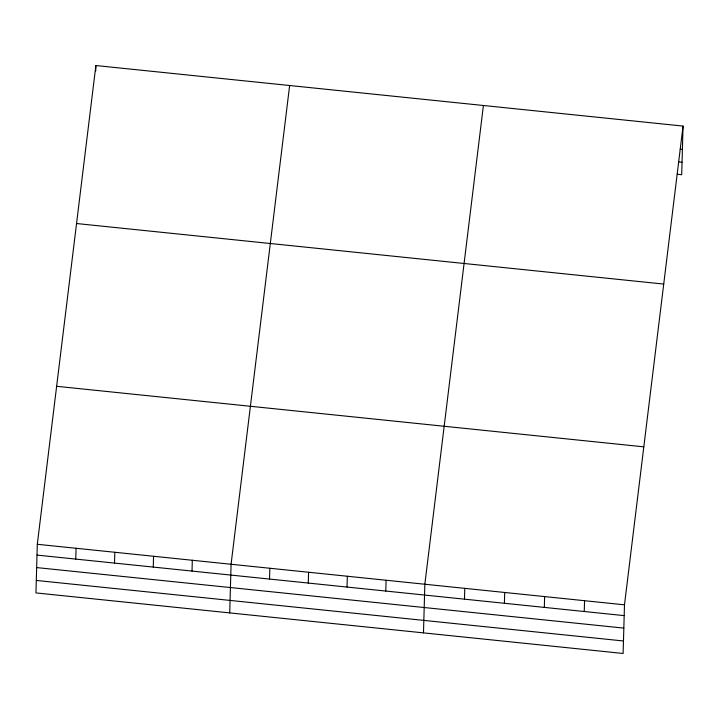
<?xml version="1.0" encoding="UTF-8"?>
<svg xmlns="http://www.w3.org/2000/svg" width="719" height="719" viewBox="0 0 719 719"><rect width="100%" height="100%" fill="white"/><g stroke="black" fill="none" stroke-linecap="round" stroke-linejoin="round"><path stroke-width="1.08" d="M37.307 544.283L35.95 592.923L623.121 653.463L624.487 604.823L683.05 126.077L95.879 65.537L37.307 544.283L624.487 604.823M75.765 559.085L76.061 548.282M95.726 70.938L95.879 65.537M114.51 563.085L114.815 552.273M153.264 567.075L153.569 556.272M192.018 571.075L192.324 560.263M229.721 612.903L231.078 564.262L289.64 85.516M269.526 579.065L269.832 568.262M308.28 583.055L308.586 572.252M347.034 587.055L347.34 576.252M385.788 591.054L386.094 580.242M423.482 632.882L424.848 584.241L483.411 105.495M464.474 599.161L464.771 588.358M504.396 603.277L504.702 592.474M544.328 607.393L544.625 596.59M584.25 611.51L584.556 600.707M683.05 126.077L681.693 174.717L677.253 174.259M680.183 149.139L682.403 149.372M678.709 161.892L682.043 162.233M76.547 223.528L663.727 284.068M56.639 386.301L643.811 446.841M37.011 555.095L624.182 615.626M36.66 567.579L623.831 628.109M36.301 580.44L623.472 640.98"/></g></svg>
